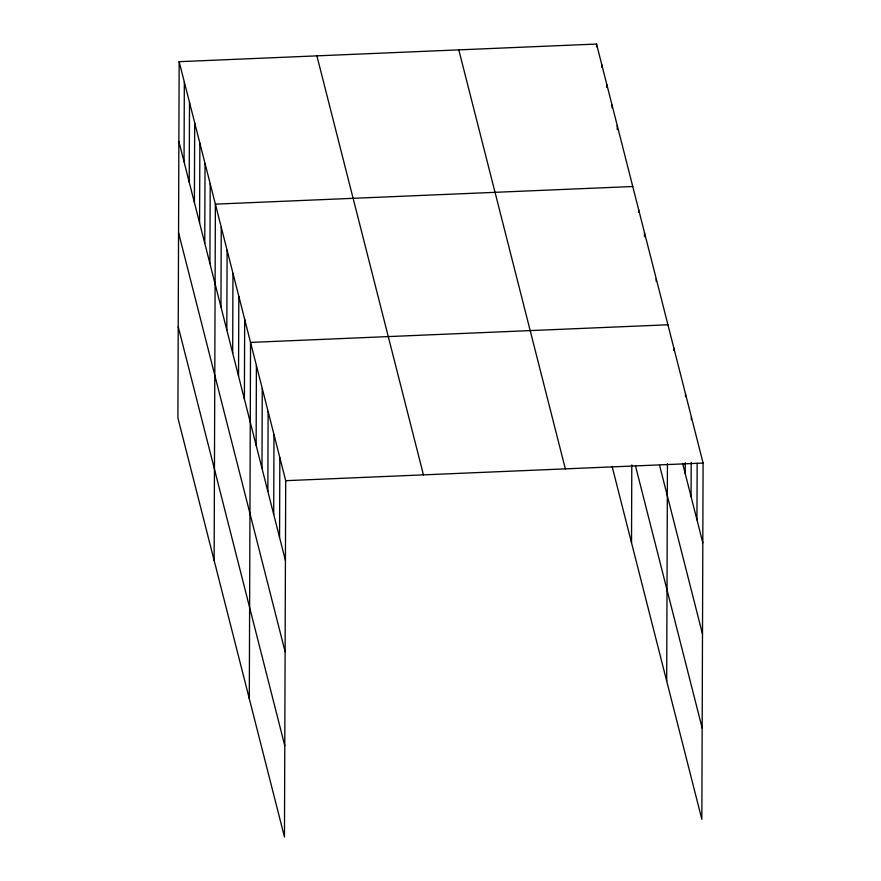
<?xml version="1.0" encoding="UTF-8"?>
<svg xmlns="http://www.w3.org/2000/svg" width="881" height="881" viewBox="0 0 881 881"><rect width="100%" height="100%" fill="white"/><g stroke="black" fill="none" stroke-linecap="round" stroke-linejoin="round"><path stroke-width="1.32" d="M179.151 61.681L177.907 417.946L284.464 836.95L285.708 480.685L179.151 61.681L596.536 44.05L703.093 463.054L701.849 819.319L612.119 466.456M184.052 161.818L184.327 82.032M189.228 182.169L189.503 102.383M194.404 202.52L194.679 122.734M199.58 222.882L199.855 143.085M204.755 243.233L205.031 163.437M209.92 263.584L210.207 183.788M214.138 560.415L215.382 204.139L632.767 186.508M220.966 306.973L221.241 227.188M226.824 330.023L227.1 250.226M232.683 353.061L232.958 273.275M238.542 376.11L238.817 296.324M244.4 399.159L244.676 319.363M249.301 698.677L250.545 342.412L667.93 324.781M256.129 445.246L256.404 365.461M261.987 468.296L262.263 388.499M267.846 491.334L268.121 411.548M273.705 514.383L273.98 434.586M279.563 537.421L279.839 457.635M596.536 46.803L596.536 44.05M601.701 67.154L601.712 64.401M606.877 87.505L606.888 84.752M612.053 107.856L612.064 105.103M617.229 129.584L617.24 125.454M631.523 542.773L631.798 464.959M638.615 212.31L638.626 209.557M644.474 236.725L644.485 232.595M656.202 281.446L656.213 278.693M666.686 681.046L667.446 463.604M673.778 350.572L673.789 347.83M685.231 473.703L685.275 462.701M685.506 396.67L685.506 393.917M691.089 496.752L691.211 462.36M691.365 419.708L691.376 416.955M696.948 519.79L697.146 463.395M285.708 480.685L703.093 463.054M682.632 463.461L702.818 542.839M659.517 465.08L702.498 634.078M635.421 465.62L702.168 728.08M458.803 49.865L565.349 468.868M316.896 55.866L423.442 474.859M178.876 141.467L285.422 560.47M178.557 232.705L285.103 651.709M178.226 326.708L284.783 745.711"/></g></svg>
